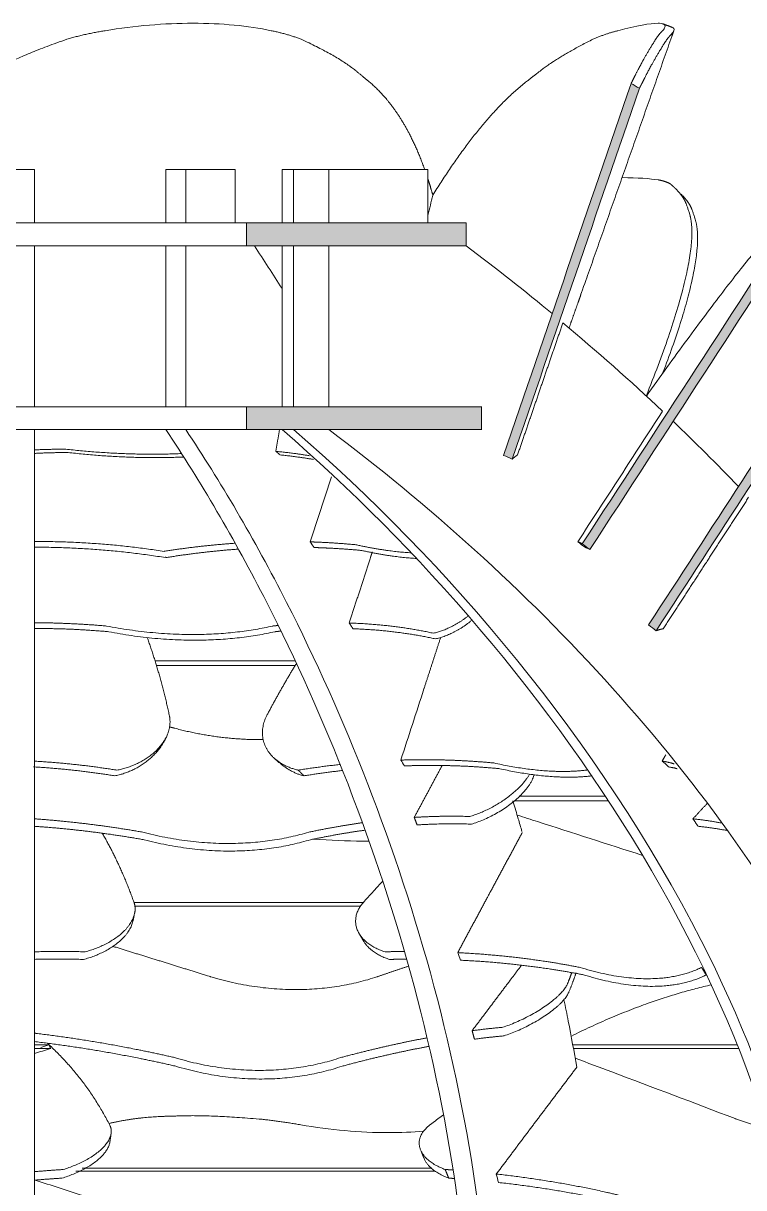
# Model space of a CAD drawing. Header units: metres. Extents: x -0.5 to 11.8, y -0.3 to 7.4.
# Drawn here: x 9.97 to 10.912, y 1.414 to 2.937 of the extents above; entities that cross this region are included whole.
import ezdxf

# ---------------------------------------------------------------- set-up
doc = ezdxf.new("R2010")
doc.units = ezdxf.units.M
doc.header["$MEASUREMENT"] = 0
doc.layers.add('ΣΧΕΔΙΑ', color=140, linetype='Continuous')

msp = doc.modelspace()

# ---------------------------------------------------------------- hatches: boundary and pattern name
at = {"layer": 'ΣΧΕΔΙΑ', "lineweight": 0}
h = msp.add_hatch(color=256, dxfattribs=at)
h.dxf.hatch_style = 1
edge = h.paths.add_edge_path()
edge.add_spline(control_points=[(10.609, 2.367), (10.6644, 2.5287), (10.7199, 2.6904), (10.7753, 2.8521)], knot_values=[0, 0, 0, 0, 0.512832, 0.512832, 0.512832, 0.512832], weights=[1, 1, 1, 1], degree=3, periodic=0)
edge.add_spline(control_points=[(10.7753, 2.8521), (10.7717, 2.8543), (10.7681, 2.8564), (10.7645, 2.8586)], knot_values=[0.512832, 0.512832, 0.512832, 0.512832, 1.512832, 1.512832, 1.512832, 1.512832], weights=[1, 1, 1, 1], degree=3, periodic=0)
edge.add_spline(control_points=[(10.7645, 2.8586), (10.7089, 2.6963), (10.6533, 2.5341), (10.5977, 2.3719)], knot_values=[1.512832, 1.512832, 1.512832, 1.512832, 2.027327, 2.027327, 2.027327, 2.027327], weights=[1, 1, 1, 1], degree=3, periodic=0)
edge.add_spline(control_points=[(10.5977, 2.3719), (10.6015, 2.3703), (10.6052, 2.3686), (10.609, 2.367)], knot_values=[2.027327, 2.027327, 2.027327, 2.027327, 2.039662, 2.039662, 2.039662, 2.039662], weights=[1, 1, 1, 1], degree=3, periodic=0)
h = msp.add_hatch(color=256, dxfattribs=at)
h.dxf.hatch_style = 1
edge = h.paths.add_edge_path()
edge.add_spline(control_points=[(10.7106, 2.2488), (10.8098, 2.4016), (10.9091, 2.5544), (11.0083, 2.7072)], knot_values=[0, 0, 0, 0, 0.546583, 0.546583, 0.546583, 0.546583], degree=3, periodic=0)
edge.add_spline(control_points=[(11.0083, 2.7072), (11.0052, 2.7099), (11.0021, 2.7126), (10.9989, 2.7154)], knot_values=[1.10665, 1.10665, 1.10665, 1.10665, 1.119125, 1.119125, 1.119125, 1.119125], degree=3, periodic=0)
edge.add_spline(control_points=[(10.9989, 2.7154), (10.8995, 2.5623), (10.8, 2.4092), (10.7006, 2.2561)], knot_values=[0.558978, 0.558978, 0.558978, 0.558978, 1.10665, 1.10665, 1.10665, 1.10665], degree=3, periodic=0)
edge.add_spline(control_points=[(10.7006, 2.2561), (10.7006, 2.2561), (10.7006, 2.2561), (10.7006, 2.2561)], knot_values=[0.558951, 0.558951, 0.558951, 0.558951, 0.558978, 0.558978, 0.558978, 0.558978], degree=3, periodic=0)
edge.add_spline(control_points=[(10.7006, 2.2561), (10.7039, 2.2537), (10.7072, 2.2513), (10.7105, 2.2489)], knot_values=[0.546734, 0.546734, 0.546734, 0.546734, 0.558951, 0.558951, 0.558951, 0.558951], degree=3, periodic=0)
edge.add_spline(control_points=[(10.7105, 2.2489), (10.7105, 2.2489), (10.7106, 2.2488)], knot_values=[2.781111, 2.781111, 2.781111, 2.783092, 2.783092, 2.783092], weights=[0.999989, 0.999994, 1], degree=2, periodic=0)
h = msp.add_hatch(color=256, dxfattribs=at)
h.dxf.hatch_style = 1
edge = h.paths.add_edge_path()
edge.add_spline(control_points=[(10.5489, 2.646), (10.5489, 2.661), (10.5489, 2.676)], knot_values=[0, 0, 0, 0.03, 0.03, 0.03], weights=[0.855046, 0.855046, 0.855046], degree=2, periodic=0)
edge.add_spline(control_points=[(10.5489, 2.676), (10.5489, 2.676), (10.545, 2.676)], knot_values=[2.161486, 2.161486, 2.161486, 2.228149, 2.228149, 2.228149], weights=[1, 0.998347, 1], degree=2, periodic=0)
edge.add_spline(control_points=[(10.545, 2.676), (10.5219, 2.676), (10.4987, 2.676)], knot_values=[0.972265, 0.972265, 0.972265, 1.01863, 1.01863, 1.01863], degree=2, periodic=0)
edge.add_spline(control_points=[(10.4987, 2.676), (10.4339, 2.676), (10.3691, 2.676)], knot_values=[0.842725, 0.842725, 0.842725, 0.972265, 0.972265, 0.972265], degree=2, periodic=0)
edge.add_spline(control_points=[(10.3691, 2.676), (10.3461, 2.676), (10.323, 2.676)], knot_values=[0.796635, 0.796635, 0.796635, 0.842725, 0.842725, 0.842725], degree=2, periodic=0)
edge.add_spline(control_points=[(10.323, 2.676), (10.3155, 2.676), (10.308, 2.676)], knot_values=[0.781635, 0.781635, 0.781635, 0.796635, 0.796635, 0.796635], degree=2, periodic=0)
edge.add_spline(control_points=[(10.308, 2.676), (10.2855, 2.676), (10.263, 2.676)], knot_values=[0.736573, 0.736573, 0.736573, 0.781635, 0.781635, 0.781635], degree=2, periodic=0)
edge.add_spline(control_points=[(10.263, 2.676), (10.2625, 2.676), (10.262, 2.676)], knot_values=[0.73561, 0.73561, 0.73561, 0.736573, 0.736573, 0.736573], degree=2, periodic=0)
edge.add_spline(control_points=[(10.2617, 2.676), (10.2617, 2.661), (10.2617, 2.646)], knot_values=[-0.03, -0.03, -0.03, 0, 0, 0], degree=2, periodic=0)
edge.add_spline(control_points=[(10.2617, 2.646), (10.2668, 2.646), (10.2719, 2.646)], knot_values=[0.735256, 0.735256, 0.735256, 0.745485, 0.745485, 0.745485], degree=2, periodic=0)
edge.add_spline(control_points=[(10.2719, 2.646), (10.29, 2.646), (10.308, 2.646)], knot_values=[0.745485, 0.745485, 0.745485, 0.781635, 0.781635, 0.781635], degree=2, periodic=0)
edge.add_spline(control_points=[(10.308, 2.646), (10.3155, 2.646), (10.323, 2.646)], knot_values=[0.781635, 0.781635, 0.781635, 0.796635, 0.796635, 0.796635], degree=2, periodic=0)
edge.add_spline(control_points=[(10.323, 2.646), (10.3461, 2.646), (10.3691, 2.646)], knot_values=[0.796635, 0.796635, 0.796635, 0.842725, 0.842725, 0.842725], degree=2, periodic=0)
edge.add_spline(control_points=[(10.3691, 2.646), (10.4571, 2.646), (10.545, 2.646)], knot_values=[0.842725, 0.842725, 0.842725, 1.01863, 1.01863, 1.01863], degree=2, periodic=0)
edge.add_spline(control_points=[(10.545, 2.646), (10.5489, 2.646), (10.5489, 2.646)], knot_values=[2.161486, 2.161486, 2.161486, 2.228149, 2.228149, 2.228149], weights=[1, 0.998347, 1], degree=2, periodic=0)
h = msp.add_hatch(color=256, dxfattribs=at)
h.dxf.hatch_style = 1
edge = h.paths.add_edge_path()
edge.add_spline(control_points=[(10.7874, 2.1502), (10.7907, 2.1476), (10.7939, 2.145), (10.7972, 2.1425)], knot_values=[0.444355, 0.444355, 0.444355, 0.444355, 0.456745, 0.456745, 0.456745, 0.456745], weights=[1, 1, 1, 1], degree=3, periodic=0)
edge.add_spline(control_points=[(10.7972, 2.1425), (10.8779, 2.2667), (10.9585, 2.3909), (11.0392, 2.5151)], knot_values=[0, 0, 0, 0, 0.444355, 0.444355, 0.444355, 0.444355], weights=[1, 1, 1, 1], degree=3, periodic=0)
edge.add_spline(control_points=[(11.0392, 2.5151), (11.0365, 2.5185), (11.0338, 2.5218), (11.031, 2.5252)], knot_values=[0.903925, 0.903925, 0.903925, 0.903925, 1.903925, 1.903925, 1.903925, 1.903925], weights=[1, 1, 1, 1], degree=3, periodic=0)
edge.add_spline(control_points=[(11.031, 2.5252), (10.9498, 2.4002), (10.8686, 2.2752), (10.7874, 2.1502)], knot_values=[0.456745, 0.456745, 0.456745, 0.456745, 0.903925, 0.903925, 0.903925, 0.903925], weights=[1, 1, 1, 1], degree=3, periodic=0)
h = msp.add_hatch(color=256, dxfattribs=at)
h.dxf.hatch_style = 1
edge = h.paths.add_edge_path()
edge.add_spline(control_points=[(10.5689, 2.4356), (10.5683, 2.4356), (10.5654, 2.4356)], knot_values=[0.875817, 0.875817, 0.875817, 0.927473, 0.927473, 0.927473], weights=[0.999462, 0.998805, 1], degree=2, periodic=0)
edge.add_spline(control_points=[(10.5654, 2.4356), (10.4673, 2.4356), (10.3691, 2.4356)], knot_values=[0.4, 0.4, 0.4, 0.596301, 0.596301, 0.596301], degree=2, periodic=0)
edge.add_spline(control_points=[(10.3691, 2.4356), (10.3461, 2.4356), (10.323, 2.4356)], knot_values=[0.35391, 0.35391, 0.35391, 0.4, 0.4, 0.4], degree=2, periodic=0)
edge.add_spline(control_points=[(10.323, 2.4356), (10.3155, 2.4356), (10.308, 2.4356)], knot_values=[0.33891, 0.33891, 0.33891, 0.35391, 0.35391, 0.35391], degree=2, periodic=0)
edge.add_spline(control_points=[(10.308, 2.4356), (10.2849, 2.4356), (10.2617, 2.4356)], knot_values=[0.292531, 0.292531, 0.292531, 0.33891, 0.33891, 0.33891], degree=2, periodic=0)
edge.add_spline(control_points=[(10.2617, 2.4356), (10.2617, 2.4206), (10.2617, 2.4056)], knot_values=[-0.03, -0.03, -0.03, 0, 0, 0], degree=2, periodic=0)
edge.add_spline(control_points=[(10.2617, 2.4056), (10.2832, 2.4056), (10.3047, 2.4056)], knot_values=[0.292531, 0.292531, 0.292531, 0.335603, 0.335603, 0.335603], degree=2, periodic=0)
edge.add_spline(control_points=[(10.3047, 2.4056), (10.3064, 2.4056), (10.308, 2.4056)], knot_values=[0.335603, 0.335603, 0.335603, 0.33891, 0.33891, 0.33891], degree=2, periodic=0)
edge.add_spline(control_points=[(10.308, 2.4056), (10.3155, 2.4056), (10.323, 2.4056)], knot_values=[0.33891, 0.33891, 0.33891, 0.35391, 0.35391, 0.35391], degree=2, periodic=0)
edge.add_spline(control_points=[(10.323, 2.4056), (10.3461, 2.4056), (10.3691, 2.4056)], knot_values=[0.35391, 0.35391, 0.35391, 0.4, 0.4, 0.4], degree=2, periodic=0)
edge.add_spline(control_points=[(10.3691, 2.4056), (10.4673, 2.4056), (10.5654, 2.4056)], knot_values=[0.4, 0.4, 0.4, 0.596301, 0.596301, 0.596301], degree=2, periodic=0)
edge.add_spline(control_points=[(10.5654, 2.4056), (10.5683, 2.4056), (10.5689, 2.4056)], knot_values=[0.875817, 0.875817, 0.875817, 0.927473, 0.927473, 0.927473], weights=[1, 0.998805, 0.999462], degree=2, periodic=0)
edge.add_spline(control_points=[(10.5689, 2.4056), (10.5689, 2.4206), (10.5689, 2.4356)], knot_values=[-2.23, -2.23, -2.23, -2.2, -2.2, -2.2], degree=2, periodic=0)

# ---------------------------------------------------------------- linework, layer by layer
for points, weights in [([(10.0267, 2.9164), (10.0513, 2.9235), (10.0768, 2.9275)], [0.931709150307, 0.919797461204, 0.911534052656]), ([(10.333, 2.9164), (10.3141, 2.9234), (10.294, 2.9275)], [0.931709150307, 0.919797461204, 0.911534052656]), ([(10.7146, 2.9164), (10.7311, 2.9235), (10.7472, 2.9275)], [0.931709150307, 0.919797461204, 0.911534052656]), ([(10.7967, 2.9164), (10.8015, 2.9234), (10.8055, 2.9275)], [0.931709150307, 0.919797461204, 0.911534052656]), ([(10.8085, 2.9119), (10.8133, 2.919), (10.8173, 2.9231)], [0.931709150307, 0.919797461204, 0.911534052656]), ([(10.4946, 2.746), (10.4785, 2.7912), (10.4559, 2.8233)], [0.947393182479, 0.953312902898, 0.970078343549]), ([(10.5052, 2.7122), (10.5021, 2.7234), (10.4987, 2.734)], [0.944564890513, 0.94503395794, 0.946049316062]), ([(10.8159, 2.727), (10.8089, 2.731), (10.8, 2.7323)], [0.931709150307, 0.919797461204, 0.911534052656]), ([(10.8223, 2.7212), (10.8194, 2.7241), (10.8159, 2.727)], [0.958013366269, 0.953307071376, 0.948940508878]), ([(10.545, 2.676), (10.5489, 2.676), (10.5489, 2.676)], [1, 0.998347259293, 1]), ([(10.3691, 2.6371), (10.3692, 2.6372), (10.3693, 2.6372)], [0.957695102481, 0.957720222198, 0.957745388542]), ([(10.545, 2.646), (10.5489, 2.646), (10.5489, 2.646)], [1, 0.998347259293, 1]), ([(10.5654, 2.4356), (10.5691, 2.4356), (10.5691, 2.4356)], [1, 0.99845744696, 1]), ([(10.5654, 2.4056), (10.5691, 2.4056), (10.5691, 2.4056)], [1, 0.99845744696, 1]), ([(10.0251, 2.3801), (10.0046, 2.38), (9.9841, 2.3791)], [1, 0.999763979239, 1]), ([(10.0251, 2.3801), (10.1033, 2.3711), (10.1767, 2.3743)], [1, 0.961239048658, 0.97475128105]), ([(10.2999, 2.3772), (10.3239, 2.3749), (10.3441, 2.3714)], [0.998754901031, 0.997239974337, 0.996743884249]), ([(10.0282, 2.3757), (10.0062, 2.3756), (9.9841, 2.3745)], [1, 0.999726341913, 1]), ([(10.0282, 2.3757), (10.1063, 2.3666), (10.1796, 2.3698)], [1, 0.961299510007, 0.974709254072]), ([(10.3056, 2.3725), (10.3292, 2.3701), (10.349, 2.3666)], [0.998596752086, 0.997162447271, 0.996710384427]), ([(10.616, 2.3725), (10.6127, 2.3704), (10.609, 2.367)], [0.998596752086, 0.997335988259, 0.996834156763]), ([(9.9841, 2.2593), (10.0703, 2.2595), (10.1539, 2.2463)], [0.997711099314, 0.994529875035, 0.999720950629]), ([(10.247, 2.257), (10.2006, 2.2538), (10.1539, 2.2464)], [0.996522862473, 0.996757585318, 0.999675473062]), ([(10.4047, 2.255), (10.4433, 2.2464), (10.4769, 2.2444)], [1, 0.97756443304, 0.972642013126]), ([(9.9841, 2.2518), (10.0712, 2.2518), (10.1555, 2.2382)], [0.997610764836, 0.994533559786, 0.999999195227]), ([(10.2511, 2.2493), (10.2039, 2.2459), (10.1563, 2.2382)], [0.996543851605, 0.996883422865, 1]), ([(10.4122, 2.2475), (10.4505, 2.239), (10.4839, 2.237)], [1, 0.977727428057, 0.972714460516]), ([(10.0786, 2.1487), (10.1957, 2.1258), (10.2958, 2.1487)], [1, 0.942516937305, 1]), ([(10.2958, 2.1487), (10.2995, 2.1491), (10.3031, 2.1494)], [1, 0.999938660964, 0.999899409876]), ([(10.3959, 2.1526), (10.4533, 2.1508), (10.506, 2.1393)], [0.996860751696, 0.995382666132, 1]), ([(10.506, 2.1393), (10.5305, 2.1449), (10.5516, 2.1621)], [1, 0.86901742949, 0.85518631675]), ([(10.5087, 2.1319), (10.5347, 2.1378), (10.5565, 2.1565)], [1, 0.862223724041, 0.854066715432]), ([(10.0814, 2.1412), (10.1984, 2.1184), (10.2986, 2.1412)], [1, 0.942516937305, 1]), ([(10.1609, 2.0306), (10.1494, 2.0845), (10.1318, 2.1336)], [1, 0.977615684929, 0.964204806028]), ([(10.2986, 2.1412), (10.3027, 2.1417), (10.3068, 2.1421)], [1, 0.999930628832, 0.999889509033]), ([(10.4008, 2.1451), (10.4571, 2.1432), (10.5087, 2.1319)], [0.99680683542, 0.995470309847, 1]), ([(10.8065, 2.1451), (10.8022, 2.1444), (10.7972, 2.1425)], [0.99680683542, 0.996325347854, 0.996605191503]), ([(10.2876, 2.0306), (10.3063, 2.0663), (10.327, 2.1)], [1, 0.985068131845, 0.974129264983]), ([(10.1587, 2.0082), (10.1629, 2.0196), (10.1609, 2.0306)], [0.886751162109, 0.923279290217, 1]), ([(10.2962, 1.9773), (10.2727, 2.0006), (10.2876, 2.0306)], [0.863236288034, 0.815896684691, 1]), ([(10.1679, 2.0149), (10.2257, 1.9995), (10.2834, 2.0001)], [0.998890298943, 0.970285897729, 0.971292700703]), ([(10.0894, 1.9527), (10.1418, 1.9629), (10.1587, 2.0082)], [1, 0.78382749097, 0.886751162109]), ([(10.0922, 1.9601), (10.1446, 1.9704), (10.1587, 2.0082)], [1, 0.78382749097, 0.886751162109]), ([(9.9841, 1.9719), (10.0388, 1.9688), (10.0922, 1.9601)], [0.996502583043, 0.996532140244, 1]), ([(10.3293, 1.9601), (10.309, 1.9647), (10.2962, 1.9773)], [1, 0.891210096496, 0.863236288034]), ([(10.3368, 1.9527), (10.3165, 1.9572), (10.2962, 1.9773)], [1, 0.891210096496, 0.863236288034]), ([(10.3843, 1.9676), (10.3568, 1.9646), (10.3293, 1.9601)], [0.99731977126, 0.99819322939, 1]), ([(10.5852, 1.9695), (10.6566, 1.9536), (10.7078, 1.9604)], [1, 0.95930205853, 0.976232307425]), ([(10.8052, 1.972), (10.8162, 1.9701), (10.8207, 1.9682)], [0.996502328956, 0.996502328956, 0.997705570836]), ([(9.9832, 1.9644), (10.0369, 1.9612), (10.0894, 1.9527)], [0.99650452226, 0.996589915813, 1]), ([(10.3872, 1.9597), (10.362, 1.9568), (10.3368, 1.9527)], [0.99747305921, 0.998344961611, 1]), ([(10.5535, 1.8995), (10.6103, 1.9165), (10.6317, 1.9549)], [1, 0.744399536623, 0.934911121475]), ([(10.5556, 1.8895), (10.6242, 1.91), (10.6375, 1.9533)], [1, 0.707106781187, 1]), ([(10.5927, 1.962), (10.6627, 1.9464), (10.7135, 1.9527)], [1, 0.960026485186, 0.975647846903]), ([(10.6375, 1.9533), (10.6376, 1.9537), (10.6377, 1.9541)], [1, 0.999791329042, 0.999583437905]), ([(10.8136, 1.9644), (10.8228, 1.9628), (10.8249, 1.9618)], [0.99650452226, 0.996547639026, 0.997438360639]), ([(10.4809, 1.8983), (10.5185, 1.9007), (10.5535, 1.8995)], [0.996546837993, 0.996896889434, 1]), ([(10.4847, 1.8885), (10.5214, 1.8907), (10.5556, 1.8895)], [0.996563837789, 0.996966158305, 1]), ([(10.8837, 1.8908), (10.8652, 1.8943), (10.8454, 1.8965)], [0.998282429438, 0.996901301351, 0.996591750297]), ([(10.1147, 1.7863), (10.0976, 1.8351), (10.0729, 1.8776)], [1, 0.974158994105, 0.96027685389]), ([(10.1258, 1.879), (10.241, 1.8485), (10.343, 1.879)], [1, 0.942516937305, 1]), ([(10.8909, 1.881), (10.8721, 1.8846), (10.852, 1.8867)], [0.99821517969, 0.996844905569, 0.996570845572]), ([(10.1279, 1.8691), (10.2432, 1.8385), (10.3451, 1.8691)], [1, 0.942516937305, 1]), ([(10.4137, 1.7863), (10.4265, 1.8008), (10.4398, 1.8149)], [1, 0.992158948225, 0.985418978799]), ([(10.1152, 1.7724), (10.1168, 1.7797), (10.1147, 1.7863)], [0.905187746264, 0.940511290274, 1]), ([(10.4088, 1.7464), (10.397, 1.7665), (10.4137, 1.7863)], [0.8547255825, 0.840451347608, 1]), ([(10.0506, 1.7225), (10.1076, 1.7376), (10.1152, 1.7724)], [1, 0.766595490912, 0.905187746264]), ([(10.0484, 1.7125), (10.1054, 1.7276), (10.113, 1.7625)], [1, 0.766595490912, 0.905187746264]), ([(10.4428, 1.7225), (10.4185, 1.7301), (10.4088, 1.7464)], [1, 0.866655433579, 0.8547255825]), ([(10.4147, 1.7364), (10.4142, 1.7374), (10.4136, 1.7384)], [0.8547255825, 0.85401517894, 0.85373531343]), ([(9.9841, 1.7225), (10.0176, 1.7234), (10.0506, 1.7225)], [0.99703270303, 0.997864339984, 1]), ([(10.4487, 1.7125), (10.4244, 1.7202), (10.4147, 1.7364)], [1, 0.866655433579, 0.8547255825]), ([(10.4685, 1.7229), (10.4557, 1.7228), (10.4428, 1.7225)], [0.99853936467, 0.999171576197, 1]), ([(9.9841, 1.7126), (10.0165, 1.7134), (10.0484, 1.7125)], [0.997088027775, 0.99793361572, 1]), ([(10.4709, 1.7129), (10.4599, 1.7128), (10.4487, 1.7125)], [0.99871308591, 0.999283066373, 1]), ([(10.6813, 1.6806), (10.6843, 1.6881), (10.687, 1.6954)], [1, 0.994769552753, 0.990029052177]), ([(10.6829, 1.6693), (10.6883, 1.6824), (10.6925, 1.6948)], [1, 0.9909108627, 0.983301230565]), ([(10.6977, 1.7021), (10.7953, 1.6715), (10.8567, 1.7021)], [1, 0.942516937305, 1]), ([(10.7036, 1.6921), (10.8012, 1.6616), (10.8626, 1.6921)], [1, 0.942516937305, 1]), ([(10.2151, 1.6897), (10.3285, 1.6555), (10.4322, 1.6897)], [0.998890298943, 0.943630057768, 0.998883460554]), ([(10.5966, 1.6237), (10.6662, 1.6469), (10.6813, 1.6806)], [1, 0.707106781187, 1]), ([(10.6864, 1.6123), (10.7809, 1.6592), (10.8694, 1.6793)], [0.945724291003, 0.938306009221, 0.966115152188]), ([(10.5983, 1.6125), (10.6678, 1.6357), (10.6829, 1.6693)], [1, 0.707106781187, 1]), ([(9.9858, 1.6158), (9.985, 1.6165), (9.9841, 1.6172)], [0.94521583441, 0.945123975789, 0.945040125114]), ([(10.5566, 1.6193), (10.5771, 1.622), (10.5966, 1.6237)], [0.997390463451, 0.998264827837, 1]), ([(10.0033, 1.6008), (10.0021, 1.6019), (10.001, 1.6029)], [0.948023538268, 0.947775161592, 0.947542761206]), ([(10.0833, 1.4946), (10.0524, 1.5557), (10.0033, 1.6008)], [1, 0.958845890042, 0.948023538268]), ([(10.5596, 1.6082), (10.5793, 1.6108), (10.5983, 1.6125)], [0.99744627683, 0.99831936477, 1]), ([(10.1676, 1.5841), (10.2814, 1.5496), (10.3848, 1.5841)], [1, 0.942516937305, 1]), ([(10.1693, 1.5728), (10.283, 1.5383), (10.3865, 1.5728)], [1, 0.942516937305, 1]), ([(10.4997, 1.4946), (10.5093, 1.5021), (10.5192, 1.5094)], [1, 0.994737734789, 0.989971395287]), ([(10.0845, 1.4848), (10.0853, 1.49), (10.0833, 1.4946)], [0.91293097343, 0.946803836604, 1]), ([(10.2819, 1.5034), (10.307, 1.5006), (10.3324, 1.4961)], [0.931709150307, 0.919797461204, 0.911534052656]), ([(10.4892, 1.4634), (10.4823, 1.4804), (10.4997, 1.4946)], [0.853590159499, 0.85123289892, 1]), ([(10.9004, 1.5043), (10.9013, 1.504), (10.9021, 1.5037)], [1, 0.999995272665, 1]), ([(10.9022, 1.5037), (10.9227, 1.4961), (10.9425, 1.492)], [0.998890298943, 0.98615636331, 0.979290772807]), ([(10.0219, 1.4377), (10.0801, 1.4554), (10.0845, 1.4848)], [1, 0.760302944582, 0.91293097343]), ([(10.0202, 1.4264), (10.0784, 1.4441), (10.0828, 1.4735)], [1, 0.760302944582, 0.91293097343]), ([(10.5214, 1.4377), (10.4958, 1.4471), (10.4892, 1.4634)], [1, 0.855873882266, 0.853590159499]), ([(10.526, 1.4264), (10.5004, 1.4359), (10.4938, 1.4522)], [1, 0.855873882266, 0.853590159499]), ([(9.9841, 1.4348), (10.0031, 1.4365), (10.0219, 1.4377)], [0.997987962543, 0.998781859079, 1]), ([(10.5322, 1.437), (10.5268, 1.4374), (10.5214, 1.4377)], [0.999336638979, 0.999650897535, 1]), ([(9.9841, 1.4237), (10.0022, 1.4253), (10.0202, 1.4264)], [0.998059724216, 0.998836264753, 1]), ([(10.5334, 1.4259), (10.5297, 1.4262), (10.526, 1.4264)], [0.999536262615, 0.999759889686, 1])]:
    msp.add_rational_spline(points, weights, degree=2, dxfattribs=at)
for points, degree, knots in [([(10.294, 2.9275), (10.2638, 2.9341), (10.2288, 2.9372), (10.1544, 2.9372), (10.1151, 2.9341), (10.0768, 2.9275)], 3, [0, 0, 0, 0, 0.500337, 0.500337, 1.000843, 1.000843, 1.000843, 1.000843]), ([(10.8065, 2.9363), (10.805, 2.9369), (10.8027, 2.9372), (10.7897, 2.9372), (10.7717, 2.9341), (10.7472, 2.9275)], 3, [0.3485188, 0.3485188, 0.3485188, 0.3485188, 0.5003374, 0.5003374, 1.0008429, 1.0008429, 1.0008429, 1.0008429]), ([(10.609, 2.367), (10.6644, 2.5287), (10.7199, 2.6904), (10.7753, 2.8521), (10.7717, 2.8543), (10.7681, 2.8564), (10.7645, 2.8586), (10.7089, 2.6963), (10.6533, 2.5341), (10.5977, 2.3719), (10.6015, 2.3703), (10.6052, 2.3686), (10.609, 2.367)], 3, [0, 0, 0, 0, 0.512832, 0.512832, 0.512832, 1.512832, 1.512832, 1.512832, 2.027327, 2.027327, 2.027327, 2.039662, 2.039662, 2.039662, 2.039662]), ([(11.0083, 2.7072), (10.9091, 2.5544), (10.8098, 2.4016), (10.7106, 2.2488), (10.7073, 2.2512), (10.7039, 2.2536), (10.7006, 2.2561), (10.8, 2.4092), (10.8995, 2.5623), (10.9989, 2.7154), (11.0021, 2.7126), (11.0052, 2.7099), (11.0083, 2.7072)], 3, [0, 0, 0, 0, 0.546583, 0.546583, 0.546583, 0.558951, 0.558951, 0.558951, 1.10665, 1.10665, 1.10665, 1.119125, 1.119125, 1.119125, 1.119125]), ([(11.0392, 2.5151), (10.9585, 2.3909), (10.8779, 2.2667), (10.7972, 2.1425), (10.7939, 2.145), (10.7907, 2.1476), (10.7874, 2.1502), (10.8686, 2.2752), (10.9498, 2.4002), (11.031, 2.5252), (11.0338, 2.5218), (11.0365, 2.5185), (11.0392, 2.5151)], 3, [0, 0, 0, 0, 0.444355, 0.444355, 0.444355, 0.456745, 0.456745, 0.456745, 0.903925, 0.903925, 0.903925, 1.903925, 1.903925, 1.903925, 1.903925]), ([(9.9841, 0.7056), (9.9841, 0.8357), (9.9841, 1.4715), (9.9841, 2.1011), (9.9841, 2.4056)], 3, [4.063831, 4.063831, 4.063831, 4.063831, 4.475671, 6.002105, 6.002105, 6.002105, 6.002105]), ([(10.9217, 0.7056), (10.9682, 0.8357), (11.1072, 1.4715), (10.6611, 2.1011), (10.308, 2.4056)], 3, [4.063831, 4.063831, 4.063831, 4.063831, 4.475671, 6.002105, 6.002105, 6.002105, 6.002105]), ([(10.5105, 0.7056), (10.5373, 0.8357), (10.6037, 1.3616), (10.4389, 1.8833), (10.288, 2.1795)], 3, [4.063831, 4.063831, 4.063831, 4.063831, 4.475671, 5.667114, 5.667114, 5.667114, 5.667114]), ([(10.5364, 0.7056), (10.5633, 0.8357), (10.6296, 1.3616), (10.4649, 1.8833), (10.314, 2.1795)], 3, [4.063831, 4.063831, 4.063831, 4.063831, 4.475671, 5.667114, 5.667114, 5.667114, 5.667114]), ([(10.6103, 1.9185), (10.6125, 1.9112), (10.6164, 1.8984), (10.6202, 1.8855), (10.6218, 1.8799)], 3, [7.42148697, 7.42148697, 7.42148697, 7.42148697, 7.44710066, 7.46642033, 7.46642033, 7.46642033, 7.46642033]), ([(10.4218, 1.8674), (10.4189, 1.8673), (10.4161, 1.8673), (10.3925, 1.8673), (10.3711, 1.8683), (10.3495, 1.87)], 3, [0.4618718, 0.4618718, 0.4618718, 0.4618718, 0.5003374, 0.5003374, 0.7795058, 0.7795058, 0.7795058, 0.7795058]), ([(10.5793, 1.8001), (10.5797, 1.8001), (10.58, 1.8001), (10.5589, 1.7607), (10.5377, 1.7214)], 2, [0.1476976, 0.1476976, 0.1476976, 0.1484093, 0.1484093, 0.2638984, 0.2638984, 0.2638984]), ([(10.9367, 0.7056), (10.9832, 0.8357), (11.0601, 1.1876), (10.9578, 1.5376), (10.8561, 1.7373)], 3, [4.063831, 4.063831, 4.063831, 4.063831, 4.475671, 5.13662, 5.13662, 5.13662, 5.13662]), ([(10.6766, 1.6598), (10.6786, 1.6505), (10.6845, 1.6213), (10.6899, 1.5917), (10.6934, 1.5715)], 3, [7.71255869, 7.71255869, 7.71255869, 7.71255869, 7.74288218, 7.80704086, 7.80704086, 7.80704086, 7.80704086]), ([(10.4933, 1.4879), (10.4785, 1.4866), (10.4631, 1.4859), (10.41, 1.4859), (10.3708, 1.4896), (10.3324, 1.4961)], 3, [0.2876541, 0.2876541, 0.2876541, 0.2876541, 0.5003374, 0.5003374, 1.0008429, 1.0008429, 1.0008429, 1.0008429])]:
    msp.add_open_spline(points, degree=degree, knots=knots, dxfattribs=at)
for points, degree in [([(10.8055, 2.9275), (10.8072, 2.9293), (10.8082, 2.9309), (10.8087, 2.9322)], 3), ([(10.8087, 2.9322), (10.8093, 2.9342), (10.8086, 2.9355), (10.8065, 2.9363)], 3), ([(10.8065, 2.9363), (10.8124, 2.9341), (10.8183, 2.9319)], 2), ([(10.8173, 2.9231), (10.8189, 2.9249), (10.82, 2.9265), (10.8205, 2.9278)], 3), ([(10.8205, 2.9277), (10.8191, 2.9238), (10.8177, 2.9199)], 2), ([(10.8205, 2.9278), (10.8211, 2.9297), (10.8204, 2.9311), (10.8183, 2.9319)], 3), ([(9.9841, 2.746), (9.9691, 2.746), (9.9541, 2.746)], 2), ([(9.9841, 2.746), (9.9841, 2.7111), (9.9841, 2.6762)], 2), ([(10.1561, 2.746), (10.1561, 2.711), (10.1561, 2.676)], 2), ([(10.1821, 2.746), (10.1691, 2.746), (10.1561, 2.746)], 2), ([(10.1821, 2.746), (10.1821, 2.711), (10.1821, 2.676)], 2), ([(10.2469, 2.746), (10.2145, 2.746), (10.1821, 2.746)], 2), ([(10.2469, 2.676), (10.2469, 2.711), (10.2469, 2.746)], 2), ([(10.308, 2.746), (10.308, 2.711), (10.308, 2.676)], 2), ([(10.323, 2.746), (10.3155, 2.746), (10.308, 2.746)], 2), ([(10.323, 2.746), (10.323, 2.711), (10.323, 2.676)], 2), ([(10.3692, 2.746), (10.3461, 2.746), (10.323, 2.746)], 2), ([(10.4987, 2.746), (10.4339, 2.746), (10.3691, 2.746)], 2), ([(10.3691, 2.746), (10.3691, 2.711), (10.3691, 2.676)], 2), ([(10.4987, 2.676), (10.4987, 2.711), (10.4987, 2.746)], 2), ([(10.8, 2.7323), (10.7893, 2.7341), (10.7732, 2.735), (10.7527, 2.7353)], 3), ([(10.5052, 2.7122), (10.503, 2.7035), (10.5009, 2.6947), (10.4987, 2.6859)], 3), ([(10.2617, 2.646), (10.2617, 2.661), (10.2617, 2.676)], 2), ([(10.262, 2.676), (10.4035, 2.676), (10.545, 2.676)], 2), ([(10.5489, 2.676), (10.5489, 2.661), (10.5489, 2.646)], 2), ([(9.9841, 2.4356), (9.9841, 2.5408), (9.9841, 2.646)], 2), ([(10.1561, 2.4356), (10.1561, 2.5408), (10.1561, 2.646)], 2), ([(10.1821, 2.4356), (10.1821, 2.5408), (10.1821, 2.646)], 2), ([(10.2617, 2.646), (10.4033, 2.646), (10.545, 2.646)], 2), ([(10.2719, 2.646), (10.2841, 2.6277), (10.2961, 2.6091), (10.308, 2.5902)], 3), ([(10.308, 2.4356), (10.308, 2.5408), (10.308, 2.646)], 2), ([(10.323, 2.4356), (10.323, 2.5408), (10.323, 2.646)], 2), ([(10.3691, 2.4356), (10.3691, 2.5408), (10.3691, 2.646)], 2), ([(10.5487, 2.646), (10.5883, 2.6163), (10.6272, 2.5857), (10.6613, 2.5575)], 3), ([(10.6457, 2.4591), (10.6605, 2.5022), (10.6753, 2.5453)], 2), ([(10.6753, 2.5453), (10.7199, 2.5081), (10.7634, 2.4695), (10.8057, 2.4296)], 3), ([(10.6457, 2.4591), (10.6309, 2.4158), (10.616, 2.3725)], 2), ([(10.2617, 2.4356), (10.4135, 2.4356), (10.5654, 2.4356)], 2), ([(10.2617, 2.4356), (10.2617, 2.4206), (10.2617, 2.4056)], 2), ([(10.3099, 2.4357), (10.3099, 2.4358), (10.3099, 2.4359)], 2), ([(10.5689, 2.4356), (10.5689, 2.4206), (10.5689, 2.4056)], 2), ([(10.75, 2.3438), (10.7685, 2.3724), (10.7871, 2.401), (10.8057, 2.4296)], 3), ([(10.8195, 2.4165), (10.8478, 2.3895), (10.8767, 2.3606), (10.905, 2.3311)], 3), ([(10.288, 2.1795), (10.2456, 2.2627), (10.2009, 2.3388), (10.1561, 2.4056)], 3), ([(10.314, 2.1795), (10.2715, 2.2627), (10.2269, 2.3388), (10.1821, 2.4056)], 3), ([(10.2617, 2.4056), (10.4135, 2.4056), (10.5654, 2.4056)], 2), ([(10.2999, 2.3772), (10.3023, 2.3914), (10.3047, 2.4056)], 2), ([(10.8561, 1.7373), (10.7228, 1.9988), (10.5232, 2.233), (10.323, 2.4056)], 3), ([(11.0324, 1.6501), (10.8814, 1.9466), (10.6257, 2.214), (10.3691, 2.4056)], 3), ([(10.3056, 2.3725), (10.3027, 2.3749), (10.2999, 2.3772)], 2), ([(10.3449, 2.2588), (10.3541, 2.2871), (10.3633, 2.3155), (10.3725, 2.3438)], 3), ([(10.6947, 2.2588), (10.7131, 2.2871), (10.7316, 2.3155), (10.75, 2.3438)], 3), ([(10.8629, 2.232), (10.8906, 2.2746), (10.9182, 2.3171)], 2), ([(10.3499, 2.2514), (10.3482, 2.2538), (10.3466, 2.2563), (10.3449, 2.2587)], 3), ([(10.7047, 2.2514), (10.7014, 2.2538), (10.6981, 2.2563), (10.6948, 2.2587)], 3), ([(10.3959, 2.1526), (10.41, 2.1961), (10.4241, 2.2395)], 2), ([(10.4261, 2.2458), (10.4248, 2.2417), (10.4238, 2.2387)], 2), ([(10.1555, 2.2382), (10.1556, 2.2384), (10.1557, 2.2387), (10.1558, 2.239)], 3), ([(10.8629, 2.232), (10.8344, 2.1881), (10.8065, 2.1451)], 2), ([(10.3959, 2.1526), (10.3983, 2.1489), (10.4008, 2.1451)], 2), ([(10.4939, 2.0675), (10.5047, 2.1006), (10.5154, 2.1337)], 2), ([(10.3254, 2.1033), (10.2338, 2.1033), (10.1423, 2.1033)], 2), ([(10.3253, 2.097), (10.2348, 2.097), (10.1443, 2.097)], 2), ([(10.4633, 1.9733), (10.4734, 2.0043), (10.4835, 2.0353), (10.4935, 2.0663)], 3), ([(10.4939, 2.0675), (10.4937, 2.0669), (10.4935, 2.0663)], 2), ([(10.8052, 1.972), (10.8085, 1.9779), (10.8099, 1.9803)], 2), ([(10.4633, 1.9733), (10.4649, 1.9708), (10.4666, 1.9682), (10.4682, 1.9657)], 3), ([(10.5174, 1.9662), (10.4992, 1.9323), (10.4809, 1.8983)], 2), ([(10.8136, 1.9644), (10.8108, 1.9669), (10.808, 1.9695), (10.8052, 1.972)], 3), ([(10.3293, 1.9601), (10.333, 1.9564), (10.3368, 1.9527)], 2), ([(10.6098, 1.92), (10.61, 1.9195), (10.6101, 1.919), (10.6103, 1.9185)], 3), ([(10.6269, 1.9201), (10.6197, 1.9201), (10.6126, 1.9201)], 2), ([(10.6324, 1.9263), (10.6257, 1.9263), (10.6191, 1.9263)], 2), ([(10.7348, 1.9201), (10.6808, 1.9201), (10.6269, 1.9201)], 2), ([(10.7307, 1.9263), (10.6815, 1.9263), (10.6324, 1.9263)], 2), ([(10.8454, 1.8965), (10.8549, 1.9068), (10.8645, 1.9171)], 2), ([(10.4847, 1.8885), (10.4828, 1.8934), (10.4809, 1.8983)], 2), ([(10.6157, 1.9013), (10.6246, 1.8985), (10.6335, 1.8956), (10.6423, 1.8928)], 3), ([(10.6423, 1.8928), (10.688, 1.8781), (10.7337, 1.8635), (10.7795, 1.8486)], 3), ([(10.8454, 1.8965), (10.8487, 1.8916), (10.852, 1.8867)], 2), ([(10.6222, 1.8785), (10.6011, 1.8393), (10.58, 1.8001)], 2), ([(10.4146, 1.7868), (10.2645, 1.7868), (10.1144, 1.7868)], 2), ([(10.1142, 1.7678), (10.1136, 1.7651), (10.113, 1.7625)], 2), ([(10.1143, 1.7682), (10.1143, 1.7682), (10.1143, 1.7681)], 2), ([(10.4106, 1.782), (10.2631, 1.782), (10.1157, 1.782)], 2), ([(10.4147, 1.7364), (10.4118, 1.7414), (10.4088, 1.7464)], 2), ([(10.5416, 1.7115), (10.5403, 1.7148), (10.539, 1.7181), (10.5377, 1.7214)], 3), ([(10.6064, 1.6853), (10.6138, 1.6951), (10.6212, 1.705)], 2), ([(10.8567, 1.7021), (10.8597, 1.6971), (10.8626, 1.6921)], 2), ([(10.5566, 1.6193), (10.5815, 1.6523), (10.6064, 1.6853)], 2), ([(10.5596, 1.6082), (10.5581, 1.6137), (10.5566, 1.6193)], 2), ([(9.9842, 1.6008), (9.9937, 1.6008), (10.0033, 1.6008)], 2), ([(9.9926, 1.5975), (9.9962, 1.5986), (9.9997, 1.5997), (10.0033, 1.6008)], 3), ([(10.0055, 1.596), (10.0044, 1.5984), (10.0033, 1.6008)], 2), ([(10.7336, 1.6008), (10.7109, 1.6008), (10.6882, 1.6008)], 2), ([(10.9033, 1.6008), (10.8185, 1.6008), (10.7336, 1.6008)], 2), ([(10.0055, 1.596), (9.9984, 1.5938), (9.9913, 1.5916), (9.9842, 1.5894)], 3), ([(9.9843, 1.596), (9.9949, 1.596), (10.0055, 1.596)], 2), ([(10.7274, 1.596), (10.7082, 1.596), (10.6891, 1.596)], 2), ([(10.9053, 1.596), (10.8164, 1.596), (10.7274, 1.596)], 2), ([(10.6934, 1.5715), (10.6671, 1.5366), (10.6408, 1.5017)], 2), ([(10.6914, 1.5833), (10.7074, 1.5773), (10.7234, 1.5713), (10.7393, 1.5653)], 3), ([(10.7393, 1.5653), (10.793, 1.5451), (10.8467, 1.5249), (10.9004, 1.5043)], 3), ([(10.6408, 1.5017), (10.6145, 1.4667), (10.5882, 1.4318)], 2), ([(10.0845, 1.4848), (10.0837, 1.4791), (10.0828, 1.4735)], 2), ([(10.4938, 1.4522), (10.4919, 1.4567), (10.4901, 1.4611)], 2), ([(10.5082, 1.4355), (10.2763, 1.4355), (10.0385, 1.4355)], 2), ([(10.5031, 1.4395), (10.275, 1.4395), (10.0468, 1.4395)], 2), ([(10.5214, 1.4377), (10.5237, 1.4321), (10.526, 1.4264)], 2), ([(9.9853, 1.4238), (10.0062, 1.417), (10.0272, 1.4102), (10.0481, 1.4035)], 3), ([(10.5911, 1.4207), (10.5901, 1.4244), (10.5892, 1.4281), (10.5882, 1.4318)], 3)]:
    msp.add_open_spline(points, degree=degree, dxfattribs=at)
for points, weights, degree, knots in [([(9.7821, 2.7286), (9.8357, 2.8193), (9.9069, 2.8612), (9.9187, 2.8682), (9.9306, 2.8752), (9.9615, 2.8934), (10.0267, 2.9164)], [0.945563372766, 0.953007603773, 1, 1, 1, 0.970376548073, 0.948940508878], 2, [3.5982646, 3.5982646, 3.5982646, 3.7990306, 3.7990306, 3.8560209, 3.8560209, 3.9482049, 3.9482049, 3.9482049]), ([(10.4559, 2.8233), (10.44, 2.8458), (10.4213, 2.8612), (10.4128, 2.8682), (10.4044, 2.8752), (10.3823, 2.8934), (10.333, 2.9164)], [0.970078343549, 0.982202978601, 1, 1, 1, 0.970376548073, 0.948940508878], 2, [3.7229962, 3.7229962, 3.7229962, 3.7990306, 3.7990306, 3.8560209, 3.8560209, 3.9482049, 3.9482049, 3.9482049]), ([(10.5052, 2.7122), (10.5689, 2.8155), (10.628, 2.8612), (10.637, 2.8682), (10.646, 2.8752), (10.6695, 2.8934), (10.7146, 2.9164)], [0.944562658244, 0.948891256552, 1, 1, 1, 0.970376548073, 0.948940508878], 2, [3.5806782, 3.5806782, 3.5806782, 3.7990306, 3.7990306, 3.8560209, 3.8560209, 3.9482049, 3.9482049, 3.9482049]), ([(10.8177, 2.9199), (10.778, 2.8072), (10.7383, 2.6945), (10.6986, 2.5817), (10.6973, 2.5778), (10.6961, 2.5743), (10.6949, 2.5711), (10.6911, 2.5604), (10.6873, 2.5496), (10.6835, 2.5389)], [0.986190666696, 0.986190666696, 0.986190666696, 0.986190666696, 0.985951512834, 0.985951512834, 0.985951512834, 0.986190666696, 0.986190666696, 0.986190666696], 3, [0, 0, 0, 0, 0.3599675, 0.3599675, 0.3599675, 0.3700614, 0.3700614, 0.3700614, 0.4043532, 0.4043532, 0.4043532, 0.4043532]), ([(10.7645, 2.8586), (10.7652, 2.8599), (10.7659, 2.8612), (10.7694, 2.8682), (10.773, 2.8752), (10.7823, 2.8934), (10.7967, 2.9164)], [0.997003196003, 0.998480934977, 1, 1, 1, 0.970376548073, 0.948940508878], 2, [3.7925407, 3.7925407, 3.7925407, 3.7990306, 3.7990306, 3.8560209, 3.8560209, 3.9482049, 3.9482049, 3.9482049]), ([(10.7753, 2.8521), (10.7765, 2.8545), (10.7777, 2.8567), (10.7812, 2.8637), (10.7848, 2.8707), (10.7941, 2.8889), (10.8085, 2.9119)], [0.994872119349, 0.997374325904, 1, 1, 1, 0.970376548073, 0.948940508878], 2, [3.7878129, 3.7878129, 3.7878129, 3.7990306, 3.7990306, 3.8560209, 3.8560209, 3.9482049, 3.9482049, 3.9482049]), ([(10.7842, 2.4496), (10.8592, 2.6343), (10.8405, 2.6894), (10.8388, 2.6945), (10.8371, 2.6996), (10.8336, 2.71), (10.8223, 2.7212)], [0.956622035778, 0.91778534886, 1, 1, 1, 0.976410902324, 0.958013366269], 2, [3.4477842, 3.4477842, 3.4477842, 3.7990306, 3.7990306, 3.8560209, 3.8560209, 3.9294269, 3.9294269, 3.9294269]), ([(10.7845, 2.4494), (10.9156, 2.6342), (10.9712, 2.6894), (10.9763, 2.6945), (10.9814, 2.6996), (10.9892, 2.7073), (10.9989, 2.7154)], [0.956669961133, 0.917734670171, 1, 1, 1, 0.982495638806, 0.967849973048], 2, [3.4475677, 3.4475677, 3.4475677, 3.7990306, 3.7990306, 3.8560209, 3.8560209, 3.910492, 3.910492, 3.910492]), ([(10.8062, 2.4802), (10.8645, 2.6333), (10.8481, 2.682), (10.8463, 2.687), (10.8446, 2.6921), (10.8411, 2.7026), (10.8299, 2.7137)], [0.949585901291, 0.926759491585, 1, 1, 1, 0.976410770825, 0.958013161151], 2, [3.4861245, 3.4861245, 3.4861245, 3.7990306, 3.7990306, 3.8560209, 3.8560209, 3.9294273, 3.9294273, 3.9294273]), ([(10.323, 2.676), (10.2582, 2.676), (10.253, 2.676), (10.1559, 2.676), (9.8721, 2.676)], [0.959831606145, 0.978309489929, 1, 0.707106781187, 1], 2, [1.3788186, 1.3788186, 1.3788186, 1.4137167, 1.4137167, 1.8849556, 1.8849556, 1.8849556]), ([(9.8721, 2.646), (10.1559, 2.646), (10.253, 2.646), (10.2582, 2.646), (10.2617, 2.646)], [1, 0.707106781187, 1, 0.978489049363, 0.960137755334], 2, [-1.8849556, -1.8849556, -1.8849556, -1.4137167, -1.4137167, -1.3791075, -1.3791075, -1.3791075]), ([(9.6766, 2.4356), (9.7297, 2.4356), (9.9691, 2.4356), (10.207, 2.4356), (10.2612, 2.4356)], [0.92460892545, 0.7515443608, 1, 0.752757109344, 0.922929461196], 2, [-2.684441, -2.684441, -2.684441, -1.884956, -1.884956, -1.089372, -1.089372, -1.089372]), ([(10.2613, 2.4056), (10.2073, 2.4056), (9.9691, 2.4056), (9.7297, 2.4056), (9.6766, 2.4056)], [0.923199041741, 0.752561462844, 1, 0.7515443608, 0.92460892545], 2, [1.088743, 1.088743, 1.088743, 1.884956, 1.884956, 2.684441, 2.684441, 2.684441]), ([(10.4047, 2.255), (10.3823, 2.2571), (10.3596, 2.2582), (10.3523, 2.2585), (10.3449, 2.2588)], [1, 0.999659318534, 1, 0.999502155052, 0.999075171425], 2, [2.7549118, 2.7549118, 2.7549118, 2.8346643, 2.8346643, 2.8603979, 2.8603979, 2.8603979]), ([(10.7006, 2.2561), (10.6986, 2.2575), (10.6967, 2.2582), (10.6957, 2.2585), (10.6947, 2.2588)], [1, 0.999851854348, 1, 0.999502155052, 0.999075171425], 2, [2.78207379, 2.78207379, 2.78207379, 2.83466431, 2.83466431, 2.86039792, 2.86039792, 2.86039792]), ([(10.4122, 2.2475), (10.3898, 2.2497), (10.3671, 2.2507), (10.3585, 2.2511), (10.3499, 2.2514)], [1, 0.999659318534, 1, 0.999416803442, 0.998930848225], 2, [2.7549118, 2.7549118, 2.7549118, 2.8346643, 2.8346643, 2.8648097, 2.8648097, 2.8648097]), ([(10.7106, 2.2488), (10.7089, 2.25), (10.707, 2.2507), (10.7059, 2.2511), (10.7047, 2.2514)], [1, 0.999846382943, 1, 0.999416803442, 0.998930848225], 2, [2.78111142, 2.78111142, 2.78111142, 2.83466431, 2.83466431, 2.86480975, 2.86480975, 2.86480975]), ([(10.0786, 2.1487), (10.0541, 2.1508), (10.0295, 2.1519), (10.0068, 2.1529), (9.9841, 2.153)], [1, 0.999659318534, 1, 0.998572350527, 0.997727426814], 2, [2.7549118, 2.7549118, 2.7549118, 2.8346643, 2.8346643, 2.9084595, 2.9084595, 2.9084595]), ([(10.0814, 2.1412), (10.0568, 2.1434), (10.0322, 2.1445), (10.0081, 2.1455), (9.9841, 2.1455)], [1, 0.999659318534, 1, 0.998484850563, 0.997626045816], 2, [2.7549118, 2.7549118, 2.7549118, 2.8346643, 2.8346643, 2.9129824, 2.9129824, 2.9129824]), ([(10.161, 2.0168), (10.1625, 2.0163), (10.1641, 2.0159), (10.1656, 2.0155), (10.1663, 2.0153), (10.167, 2.0151), (10.1677, 2.0149)], [1, 1, 1, 1, 0.999996848443, 0.999996848443, 1], 3, [-0.01039094, -0.01039094, -0.01039094, -0.01039094, -0.00554006, -0.00554006, -0.00554006, -0.00017566, -0.00017566, -0.00017566, -0.00017566]), ([(10.5852, 1.9695), (10.5628, 1.9716), (10.5401, 1.9727), (10.5021, 1.9745), (10.4633, 1.9733)], [1, 0.999659318534, 1, 0.997421639088, 0.996743955772], 2, [2.7549118, 2.7549118, 2.7549118, 2.8346643, 2.8346643, 2.9679398, 2.9679398, 2.9679398]), ([(10.5927, 1.962), (10.5703, 1.9642), (10.5476, 1.9653), (10.5083, 1.9671), (10.4682, 1.9657)], [1, 0.999659318534, 1, 0.997335203185, 0.996700655063], 2, [2.7549118, 2.7549118, 2.7549118, 2.8346643, 2.8346643, 2.9724077, 2.9724077, 2.9724077]), ([(10.1258, 1.879), (10.1015, 1.8833), (10.077, 1.8867), (10.0305, 1.8932), (9.9841, 1.8965)], [1, 0.999659318534, 1, 0.997061584206, 0.996591750297], 2, [2.7549118, 2.7549118, 2.7549118, 2.8346643, 2.8346643, 2.9865511, 2.9865511, 2.9865511]), ([(10.343, 1.879), (10.3634, 1.8833), (10.3834, 1.8867), (10.3984, 1.8893), (10.4132, 1.8914)], [1, 0.999659318534, 1, 0.998833004185, 0.998055375814], 2, [2.7549118, 2.7549118, 2.7549118, 2.8346643, 2.8346643, 2.8949863, 2.8949863, 2.8949863]), ([(10.1279, 1.8691), (10.1036, 1.8733), (10.0792, 1.8768), (10.0316, 1.8834), (9.9841, 1.8867)], [1, 0.999659318534, 1, 0.996991868111, 0.996570845572], 2, [2.7549118, 2.7549118, 2.7549118, 2.8346643, 2.8346643, 2.9901547, 2.9901547, 2.9901547]), ([(10.3451, 1.8691), (10.3655, 1.8733), (10.3855, 1.8768), (10.4012, 1.8795), (10.4167, 1.8816)], [1, 0.999659318534, 1, 0.998781129457, 0.997987011666], 2, [2.7549118, 2.7549118, 2.7549118, 2.8346643, 2.8346643, 2.8976677, 2.8976677, 2.8976677]), ([(10.0869, 1.7296), (10.1289, 1.7166), (10.1709, 1.7036), (10.2129, 1.6904), (10.2136, 1.6902), (10.2143, 1.69), (10.215, 1.6897)], [1, 1, 1, 1, 0.999996848443, 0.999996848443, 1], 3, [-0.1380819, -0.1380819, -0.1380819, -0.1380819, -0.0055401, -0.0055401, -0.0055401, -0.0001757, -0.0001757, -0.0001757, -0.0001757]), ([(10.6977, 1.7021), (10.6759, 1.7063), (10.6536, 1.7098), (10.597, 1.7184), (10.5377, 1.7214)], [1, 0.999659318534, 1, 0.996094709159, 0.996549833108], 2, [2.7549118, 2.7549118, 2.7549118, 2.8346643, 2.8346643, 3.0365288, 3.0365288, 3.0365288]), ([(10.7036, 1.6921), (10.6818, 1.6964), (10.6595, 1.6998), (10.6019, 1.7086), (10.5416, 1.7115)], [1, 0.999659318534, 1, 0.996026653338, 0.9965670198], 2, [2.7549118, 2.7549118, 2.7549118, 2.8346643, 2.8346643, 3.0400466, 3.0400466, 3.0400466]), ([(10.4323, 1.6897), (10.4329, 1.69), (10.4336, 1.6902), (10.4342, 1.6904), (10.4474, 1.6949), (10.4605, 1.6994), (10.4737, 1.7039)], [1, 0.999996808006, 0.999996808006, 1, 1, 1, 1], 3, [2.79426152, 2.79426152, 2.79426152, 2.79426152, 2.79966146, 2.79966146, 2.79966146, 2.84523397, 2.84523397, 2.84523397, 2.84523397]), ([(10.1676, 1.5841), (10.1435, 1.5896), (10.1192, 1.5945), (10.0516, 1.608), (9.9841, 1.616)], [1, 0.999659318534, 1, 0.995698624494, 0.996687006375], 2, [2.7549118, 2.7549118, 2.7549118, 2.8346643, 2.8346643, 3.0570025, 3.0570025, 3.0570025]), ([(10.1693, 1.5728), (10.1451, 1.5784), (10.1209, 1.5832), (10.0524, 1.597), (9.9841, 1.605)], [1, 0.999659318534, 1, 0.995643288858, 0.996713312173], 2, [2.7549118, 2.7549118, 2.7549118, 2.8346643, 2.8346643, 3.0598628, 3.0598628, 3.0598628]), ([(10.3848, 1.5841), (10.4054, 1.5896), (10.4256, 1.5945), (10.4627, 1.6034), (10.498, 1.61)], [1, 0.999659318534, 1, 0.997157974503, 0.996625231046], 2, [2.7549118, 2.7549118, 2.7549118, 2.8346643, 2.8346643, 2.9815686, 2.9815686, 2.9815686]), ([(10.3865, 1.5728), (10.4071, 1.5784), (10.4272, 1.5832), (10.4648, 1.5923), (10.5004, 1.5988)], [1, 0.999659318534, 1, 0.997126275488, 0.996613634242], 2, [2.7549118, 2.7549118, 2.7549118, 2.8346643, 2.8346643, 2.9832072, 2.9832072, 2.9832072]), ([(10.0816, 1.498), (10.1183, 1.5063), (10.1566, 1.5073), (10.1693, 1.5077), (10.1819, 1.508), (10.2148, 1.5089), (10.2819, 1.5034)], [0.961943327004, 0.975671877149, 1, 1, 1, 0.970376548073, 0.948940508878], 2, [3.6950933, 3.6950933, 3.6950933, 3.7990306, 3.7990306, 3.8560209, 3.8560209, 3.9482049, 3.9482049, 3.9482049]), ([(10.7725, 1.398), (10.7514, 1.4036), (10.7296, 1.4085), (10.6613, 1.4236), (10.5882, 1.4318)], [1, 0.999659318534, 1, 0.995184471681, 0.996998873021], 2, [2.7549118, 2.7549118, 2.7549118, 2.8346643, 2.8346643, 3.083579, 3.083579, 3.083579]), ([(10.7771, 1.3868), (10.7559, 1.3923), (10.7341, 1.3972), (10.6651, 1.4126), (10.5911, 1.4207)], [1, 0.999659318534, 1, 0.995131282237, 0.997039763461], 2, [2.7549118, 2.7549118, 2.7549118, 2.8346643, 2.8346643, 3.0863284, 3.0863284, 3.0863284])]:
    msp.add_rational_spline(points, weights, degree=degree, knots=knots, dxfattribs=at)

doc.saveas('drawing.dxf')
